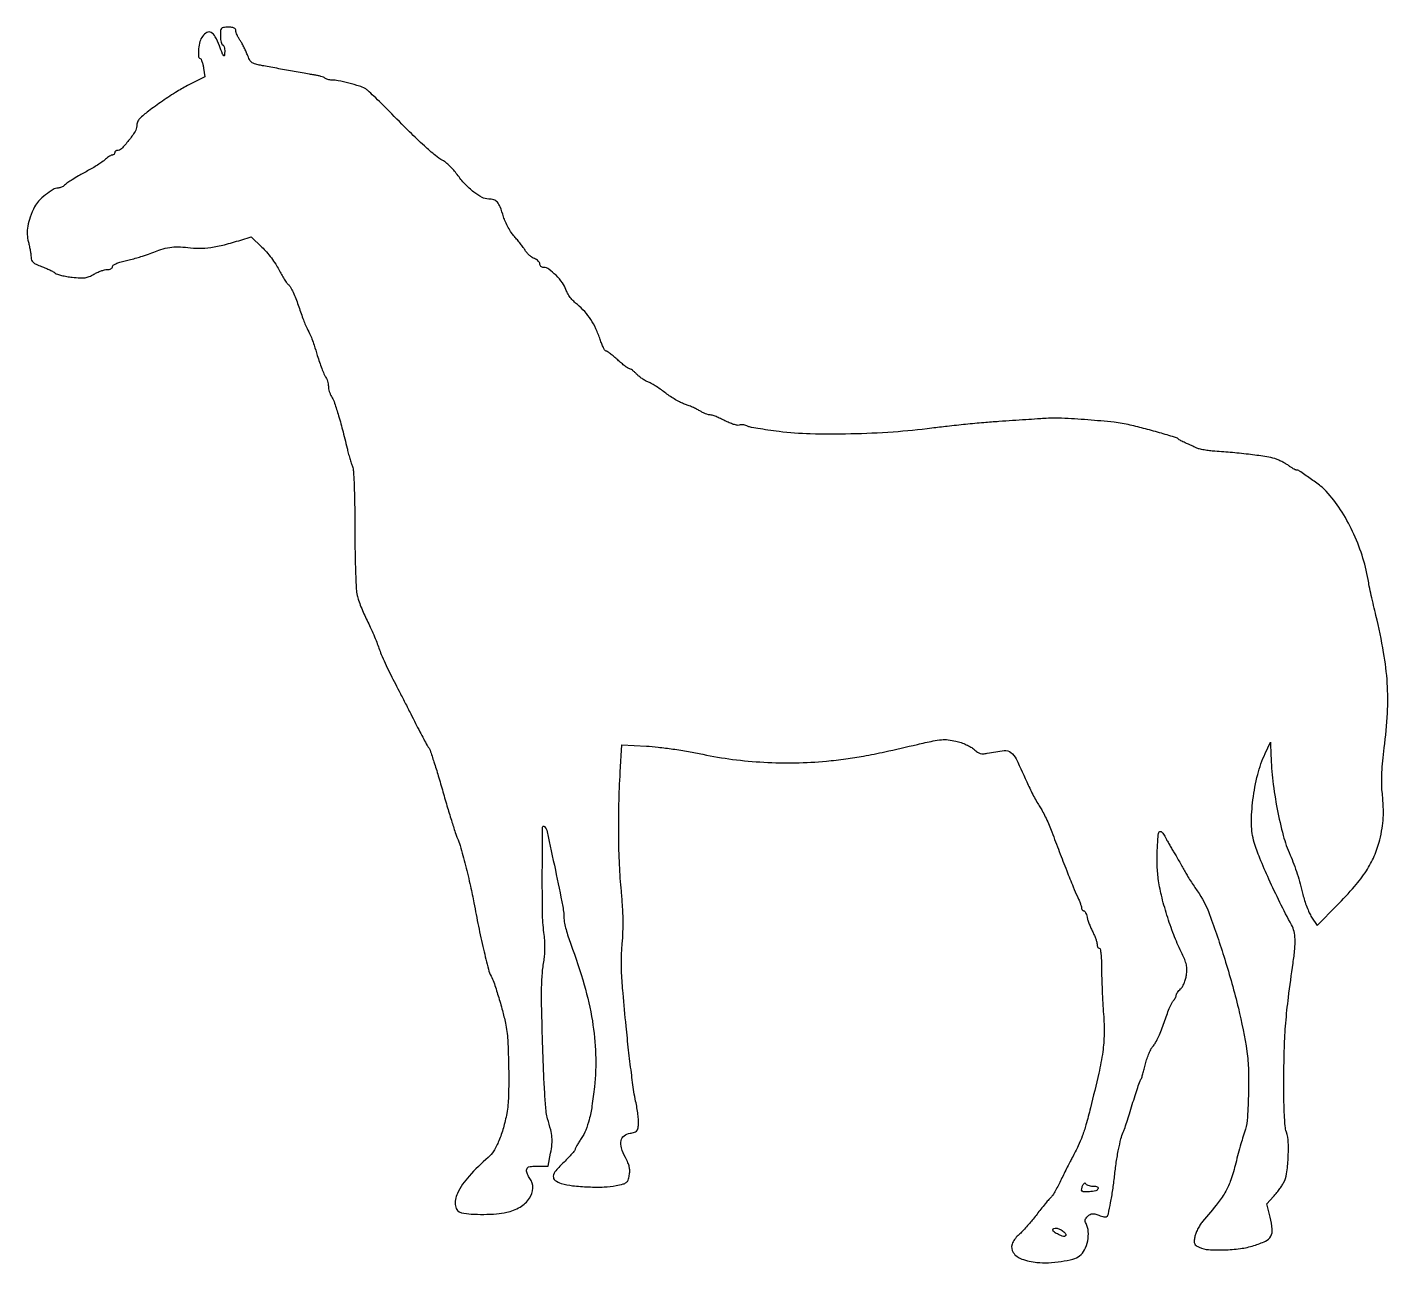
# Model space of a CAD drawing. Extents: x 0 to 618, y 0 to 561.
import ezdxf

# ---------------------------------------------------------------- set-up
doc = ezdxf.new("R2010")
doc.units = 0

msp = doc.modelspace()

# ---------------------------------------------------------------- linework, layer by layer
for points in [[(88, 557, 0.023598), (88.07239, 555.467056, 0.037669), (88.29375, 554.175, 0.04382), (88.612873, 553.251055, 0.295869), (89, 553, -0.271077), (89.380018, 552.777631, -0.058407), (89.685548, 552.045313, -0.045956), (89.883932, 550.995246, -0.029148), (89.929526, 549.75, -0.024329), (89.812666, 548.091126, -0.650809), (89.496298, 547.993979, -0.083939), (88.977938, 548.844487, -0.002855), (87.542582, 552.5, 0.030403), (85.619192, 556.702333, 0.142264), (83.781359, 558.587615, 0.260052), (81.891545, 558.600234, 0.103623), (79.855995, 556.855339, 0.097287), (78.711671, 554.555267, 0.041884), (78.082214, 551.172569, 0.03876), (78.009798, 547.993758, 0.293381), (78.847822, 546.833333, -0.196982), (79.213192, 546.483567, -0.023085), (79.631845, 545.410763, -0.024876), (80.022912, 544.030873, -0.017908), (80.326279, 542.458626), (80.956914, 538.417251), (73.67724, 534.815172, 0.024872), (68.373765, 531.854036, 0.011033), (61.672386, 527.453724, 0.010769), (55.302039, 522.861283, 0.032524), (51.25, 519.370093, 0.065035), (50.771144, 518.759045, 0.039657), (50.367188, 517.93449, 0.039145), (50.091733, 517.037733, 0.054998), (50, 516.206287, -0.14351), (49.244203, 513.627263, -0.02663), (46.328214, 509.571898, -0.024359), (43.033742, 505.855947, -0.201862), (41, 505, 0.099038), (40.618362, 504.923658, 0.097945), (40.29375, 504.70625, 0.097945), (40.076342, 504.381638, 0.099038), (40, 504, -0.103303), (39.920313, 503.618421, -0.09885), (39.693967, 503.29375, -0.096885), (39.355848, 503.076187, -0.094931), (38.958187, 503, 0.112187), (38.425145, 502.878875, 0.026611), (37.620406, 502.439152, 0.026062), (36.728061, 501.821552, 0.02313), (35.867012, 501.09073, -0.033901), (34.712777, 500.153045, -0.009107), (32.757371, 498.825996, -0.009183), (30.475589, 497.396457, -0.00938), (28.158826, 496.062102, 0.002775), (23.53104, 493.477494, 0.010529), (20.682515, 491.785639, 0.0167), (18.726939, 490.475122, 0.029542), (17.220803, 489.25, -0.047573), (16.587236, 488.771486, -0.035668), (15.811572, 488.367188, -0.036479), (15.018903, 488.090127, -0.065928), (14.338347, 488, 0.138858), (12.048399, 487.351539, 0.029755), (8.632875, 484.957252, 0.031825), (5.427764, 482.062753, 0.080512), (3.629074, 479.5, 0.02539), (1.63717, 474.795614, 0.044173), (0.542197, 470.70371, 0.051792), (0.282369, 466.981287, 0.056946), (0.813789, 463.406408, -0.011817), (1.267904, 461.53215, -0.010579), (1.65155, 459.568247, -0.010674), (1.921045, 457.790117, -0.032278), (2, 456.568357, 0.092232), (2.240964, 455.273181, 0.121648), (2.926481, 454.292346, 0.073919), (4.273536, 453.426787, 0.017542), (6.75, 452.413239, -0.01114), (8.678504, 451.65263, -0.011596), (10.545313, 450.816407, -0.011345), (12.123841, 450.020474, -0.04865), (13, 449.437717, 0.093446), (13.951427, 448.920655, 0.016891), (15.895558, 448.366498, 0.017682), (18.247718, 447.868747, 0.015199), (20.750834, 447.508902, 0.013894), (24.265346, 447.210868, 0.049513), (26.518811, 447.305867, 0.063589), (28.404585, 447.823881, 0.034502), (30.557994, 448.901716, -0.026271), (32.098858, 449.704914, -0.022884), (33.787234, 450.383629, -0.023534), (35.372954, 450.8558, -0.060661), (36.55716, 451, 0.051022), (37.506901, 451.097169, 0.074613), (38.294343, 451.387165, 0.096657), (38.815315, 451.821123, 0.172571), (39, 452.340285, -0.248263), (39.335289, 452.973935, -0.042826), (40.559528, 453.66166, -0.034737), (42.377352, 454.339218, -0.017467), (44.75, 454.951132, 0.008867), (47.24399, 455.548798, 0.006524), (49.985937, 456.295826, 0.006596), (52.561752, 457.070737, 0.014593), (54.5, 457.74462, -0.010278), (60.907644, 460.03456, -0.037921), (65.07337, 461.084366, -0.049755), (68.742807, 461.347678, -0.028199), (73.18642, 460.972745, 0.038992), (78.223401, 460.656944, 0.031562), (83.624274, 461.081425, 0.026399), (89.793776, 462.295629, 0.014497), (97.202507, 464.394809), (101.905014, 465.875751), (106.842052, 461.187876, -0.02538), (108.930369, 458.993022, -0.016462), (111.125143, 456.261438, -0.016559), (113.097115, 453.444926, -0.029953), (114.489925, 451, 0.01392), (115.659694, 448.784407, 0.01464), (116.932438, 446.675, 0.014414), (118.133014, 444.923868, 0.061458), (118.998157, 444, -0.09309), (119.843605, 442.975005, -0.015555), (121.010582, 440.694326, -0.016578), (122.224756, 437.890701, -0.014024), (123.324963, 434.853024, 0.004035), (124.372033, 431.771133, 0.00458), (125.426498, 428.834584, 0.004178), (126.365582, 426.356684, 0.025281), (126.927187, 425.103024, -0.007786), (128.477776, 421.942806, -0.018003), (129.518279, 419.512828, -0.014373), (130.509857, 416.708129, -0.003453), (131.987829, 412, 0.00833), (132.967034, 408.983978, 0.009413), (134.009226, 406.123701, 0.008749), (134.981597, 403.7292, 0.049904), (135.642727, 402.527494, -0.048802), (136.162949, 401.586814, -0.029103), (136.601301, 400.383884, -0.028933), (136.90123, 399.122311, -0.043918), (137, 398, 0.045995), (137.103915, 396.872749, 0.029457), (137.42015, 395.595691, 0.029523), (137.8822, 394.370642, 0.047865), (138.430299, 393.402975, -0.07141), (139.618731, 391.054288, -0.008287), (141.418097, 385.423123, -0.009301), (143.416127, 378.317395, -0.005961), (145.483154, 370, 0.006674), (146.061266, 367.687852, 0.005857), (146.72544, 365.288689, 0.005896), (147.375949, 363.136928, 0.017533), (147.890292, 361.6849, -0.078743), (148.38713, 359.445584, -0.00535), (148.717232, 352.911012, -0.006621), (148.945122, 344.323857, -0.003085), (149.024446, 333.1849, 0.003641), (149.108092, 323.025545, 0.004773), (149.340641, 313.748071, 0.003539), (149.664279, 305.988807, 0.044474), (150.066528, 303.085129, 0.027541), (150.69444, 300.91468, 0.010167), (151.808058, 297.929078, 0.010041), (153.158396, 294.712177, 0.011908), (154.566121, 291.732223, -0.00882), (156.039015, 288.663531, -0.006261), (157.586483, 285.173402, -0.006322), (158.980415, 281.803156, -0.013324), (159.958646, 279.147094, 0.018719), (161.029593, 276.33326, 0.006543), (162.772719, 272.368209, 0.006487), (164.806394, 268.051207, 0.007532), (166.855545, 264, -0.001584), (169.108176, 259.675033, -0.000937), (171.770484, 254.5, -0.000937), (174.408602, 249.324402, -0.00161), (176.58517, 245, 0.003594), (178.490231, 241.252143, 0.004679), (180.291012, 237.85, 0.003522), (181.844612, 235.027795, 0.042313), (182.540006, 234, -0.088974), (183.191734, 232.812485, -0.002756), (184.943936, 227.50625, -0.00532), (186.91482, 221.19731, -0.00365), (189.022284, 214, 0.002459), (191.131814, 206.731488, 0.00335), (193.109986, 200.2, 0.002217), (194.830614, 194.73879, 0.037987), (195.536406, 193, -0.048356), (196.852942, 189.553546, -0.004276), (199.247497, 180.541382, -0.00617), (201.549115, 171.087457, -0.012098), (203.105158, 163.5, 0.006562), (205.149904, 152.936702, 0.006696), (207.458444, 142.501577, 0.004439), (209.690598, 133.379773, 0.066081), (210.909101, 130.336428, -0.04815), (212.138467, 127.558059, -0.006233), (214.108372, 121.363414, -0.007887), (216.027361, 114.681068, -0.013205), (217.402361, 109, -0.039463), (218.427994, 101.285445, -0.009718), (218.860999, 88.499336, -0.009718), (218.796793, 75.706124, -0.039468), (217.993971, 67.965793, -0.023069), (216.461235, 61.371396, -0.030772), (214.434317, 55.568196, -0.03488), (212.095502, 50.932799, -0.083192), (209.610067, 48, 0.034379), (200.897204, 39.542861, 0.070724), (195.617466, 31.663348, 0.143834), (194.676387, 25.956284, 0.320033), (197.5, 22.874746, 0.037794), (201.838974, 22.289685, 0.017219), (207.563296, 22.152025, 0.017259), (213.361285, 22.412558, 0.032973), (217.972342, 23.087488, 0.080177), (224.045184, 25.451819, 0.110414), (228.310481, 29.435095, 0.141842), (229.841789, 34.08968, 0.172582), (228.468197, 38.44113, -0.038541), (227.906136, 39.317028, -0.030083), (227.431283, 40.343408, -0.030896), (227.104414, 41.358927, -0.062488), (227, 42.19113, -0.136191), (227.252475, 43.100855, -0.170041), (227.923057, 43.65714, -0.076186), (229.258183, 43.932746, -0.012873), (231.869895, 44), (236.73979, 44), (237.906477, 49.930156, 0.022689), (238.51324, 53.975337, 0.048217), (238.535873, 57.137652, 0.04142), (237.945938, 60.533719, 0.012974), (236.513914, 65.5, -0.054082), (235.935374, 68.374364, -0.005269), (235.367723, 75.452552, -0.006072), (234.8485, 84.496974, -0.003405), (234.42588, 95.5, -0.001765), (233.901687, 114.182718, -0.009223), (233.839169, 124.474037, -0.016628), (234.159391, 131.487702, -0.025019), (234.946226, 137.557754, 0.028676), (235.262988, 140.149858, 0.017135), (235.356154, 143.254842, 0.016081), (235.233092, 146.631348, 0.015195), (234.892841, 150.057754, -0.02906), (234.244295, 159.143181, -0.004188), (234.155328, 177.748314, -0.001121), (234.273354, 197.967979, -0.679772), (235.066178, 198.27428, -0.133659), (236.35253, 195.80155, -0.001703), (240.069519, 178.408673, -0.003667), (243.402937, 161.94749, -0.048154), (244, 155.762286, 0.058918), (244.176899, 154.266271, 0.009894), (244.906622, 151.469072, 0.010711), (245.904762, 148.200706, 0.009327), (247.086373, 144.822481, -0.018689), (253.16946, 126.326994, -0.029147), (256.862835, 109.97199, -0.0327), (258.359063, 94.822513, -0.035338), (257.801779, 80, -0.010016), (256.685251, 71.342411, -0.025479), (255.431811, 65.134588, -0.034783), (253.875087, 60.432591, -0.051688), (251.825891, 56.614143, 0.00912), (250.75616, 54.972757, 0.012217), (249.850464, 53.444254, 0.009439), (249.155631, 52.146597, 0.113611), (249.018197, 51.600339, -0.169093), (248.816645, 51.057041, -0.008043), (247.536595, 49.55673, -0.012439), (245.91703, 47.808824, -0.008563), (244, 45.906724, 0.024326), (240.280675, 41.976155, 0.146271), (239.14954, 39.434139, 0.274122), (239.942421, 37.594366, 0.085374), (242.75, 36.208782, 0.044274), (247.890673, 35.168747, 0.017648), (255.067252, 34.62345, 0.017709), (262.29649, 34.586359, 0.042002), (267.637608, 35.199183, 0.013603), (270.88125, 35.942925, 0.102414), (272.286609, 36.633471, 0.145428), (273.06828, 37.725773, 0.03673), (273.633656, 39.860757, 0.042367), (273.834644, 41.848677, 0.056842), (273.658522, 43.649665, 0.048302), (273.047087, 45.574519, 0.021448), (271.894425, 47.979153, -0.046495), (270.079149, 52.30935, -0.123999), (269.888741, 55.628856, -0.184329), (271.261592, 57.848033, -0.128202), (274.007564, 59, 0.02896), (275.998023, 59.403703, 0.13819), (276.987591, 59.987036, 0.138619), (277.525419, 61.000176, 0.029207), (277.836146, 63, 0.041883), (277.857942, 64.81142, 0.01295), (277.591992, 67.528125, 0.012852), (277.135802, 70.563267, 0.01379), (276.532948, 73.5, -0.022667), (275.745525, 77.714197, -0.003243), (274.581731, 86.419012, -0.003681), (273.346861, 96.741859, -0.003134), (272.192564, 107.649829, -0.002543), (270.784164, 122.57667, -0.010407), (270.164301, 131.654546, -0.0164), (270.065495, 138.436492, -0.018313), (270.423892, 144.963952, 0.013546), (270.776449, 150.432241, 0.013311), (270.835283, 155.94364, 0.012077), (270.595552, 161.919087, 0.007855), (270.043684, 168.806161, -0.012613), (269.200528, 180.755311, -0.008969), (268.834212, 194.178254, -0.008538), (268.94426, 208.414836, -0.008202), (269.538713, 222.831614), (270.256972, 235.284553), (281.378486, 234.681693, -0.014709), (286.739205, 234.232654, -0.007409), (293.471607, 233.367518, -0.007266), (300.539408, 232.247561, -0.009343), (307, 231.002578, 0.020189), (320.569033, 228.691761, 0.018222), (334.752707, 227.385036, 0.018112), (349.086702, 227.109663, 0.019277), (363.106635, 227.889419, 0.009338), (371.965589, 228.892825, 0.012419), (379.971376, 230.154385, 0.009081), (389.604417, 232.100009, 0.00261), (404.43992, 235.459181, -0.005134), (411.602332, 237.042988, -0.030547), (415.390191, 237.601071, -0.049406), (418.379466, 237.560638, -0.028271), (421.93992, 236.953915, -0.027), (424.279549, 236.282923, -0.023098), (426.661427, 235.333026, -0.023832), (428.759802, 234.258353, -0.055466), (430.183391, 233.216486, 0.032303), (431.708793, 231.987932, 0.080966), (432.990524, 231.365844, 0.084766), (434.367109, 231.198245, 0.03791), (436.183391, 231.42418, -0.019755), (443.859787, 232.663295, -0.19753), (446.931298, 231.814868, -0.117406), (449.285991, 228.88816, -0.005215), (454.786269, 217, 0.009457), (456.094197, 214.234866, 0.007529), (457.606143, 211.300606, 0.007622), (459.089673, 208.623912, 0.018936), (460.277797, 206.725466, -0.027681), (461.447812, 204.781188, -0.010373), (462.876847, 201.93722, -0.01024), (464.308674, 198.768522, -0.01224), (465.52216, 195.725466, 0.00251), (468.885161, 186.790607, 0.002736), (472.243819, 178.143619, 0.002687), (475.209358, 170.747441, 0.011511), (477.101608, 166.390469, -0.00968), (477.828489, 164.733432, -0.011765), (478.442347, 163.1531, -0.01039), (478.897187, 161.808507, -0.076501), (479, 161.140469, 0.079245), (479.069481, 160.704824, 0.090943), (479.27041, 160.335013, 0.100771), (479.569461, 160.087774, 0.12311), (479.920545, 160, -0.226485), (480.3176, 159.810421, -0.04684), (480.757933, 159.147441, -0.040687), (481.1672, 158.20922, -0.028458), (481.478547, 157.097673, 0.026224), (481.858567, 155.717258, 0.011465), (482.499214, 153.928977, 0.011309), (483.26771, 152.057006, 0.014829), (484.058003, 150.386231, -0.017023), (484.801357, 148.796686, -0.017366), (485.429538, 147.170655, -0.017411), (485.875668, 145.723917, -0.066171), (486, 144.788558, 0.053953), (486.074049, 144.104318, 0.073685), (486.29375, 143.525389, 0.093385), (486.618423, 143.136811, 0.173852), (487, 143, -0.365773), (487.42232, 142.643335, -0.01358), (487.737491, 140.423072, -0.01793), (487.967445, 137.480825, -0.008976), (488.057712, 133.75, 0.006268), (488.13962, 129.387717, 0.00308), (488.347622, 123.839062, 0.003055), (488.634426, 118.077744, 0.004443), (488.963598, 113, -0.022157), (489.22736, 104.0045, -0.031011), (488.608949, 95.988813, -0.021638), (486.807335, 86.214205, -0.005438), (483.012536, 70.462891, -0.006508), (480.976085, 62.817055, -0.019494), (479.314724, 57.671437, -0.02343), (477.437398, 53.208001, -0.013402), (474.78016, 48, 0.006388), (473.837937, 46.215581, 0.002216), (472.523374, 43.61875, 0.002201), (471.100477, 40.745192, 0.00256), (469.773535, 38, -0.009201), (468.469975, 35.392161, -0.010298), (467.117514, 32.931342, -0.009671), (465.884787, 30.886316, -0.052752), (465.086291, 29.872655, 0.012052), (463.785142, 28.471819, 0.009378), (462.436774, 26.889249, 0.005058), (460.537957, 24.525666, 0.000876), (457, 20.013075, -0.011775), (455.418981, 18.084605, -0.008331), (453.558157, 15.992377, -0.008415), (451.712219, 14.051836, -0.017555), (450.197981, 12.617111, 0.126482), (447.468044, 8.590865, 0.242728), (447.968527, 4.822564, 0.159024), (451.863939, 1.879018, 0.057254), (458.731647, 0.362625, 0.037755), (463.923045, 0.22005, 0.026083), (469.774299, 0.808148, 0.025125), (475.064795, 1.894728, 0.095879), (478.092396, 3.334808, 0.117552), (480.367276, 6.026804, 0.06734), (481.765095, 10.066725, 0.066587), (482.049555, 14.393318, 0.106417), (481.032178, 17.939875, -0.06426), (480.6733, 18.88456, -0.117473), (480.672616, 19.704379, -0.105567), (481.048189, 20.495163, -0.045401), (481.843592, 21.358452, -0.051634), (482.911784, 22.1412, -0.111461), (483.877983, 22.447727, -0.087806), (485.029603, 22.343845, -0.023954), (486.773248, 21.779487, 0.019195), (488.019143, 21.363099, 0.027284), (489.155982, 21.097398, 0.026152), (490.076457, 20.983838, 0.217291), (490.460687, 21.127354, 0.143809), (491.163438, 22.414528, 0.006507), (492.179645, 27.400304, 0.010869), (493.159407, 33.236804, 0.008954), (493.957055, 39.5, -0.009694), (494.774045, 45.840185, -0.012376), (495.784087, 51.644478, -0.013138), (496.879636, 56.468476, -0.044899), (497.949703, 59.5, 0.025879), (498.462209, 60.793206, 0.002503), (499.525883, 63.996875, 0.003175), (500.751303, 67.832828, 0.002504), (502.030559, 72, -0.003509), (503.296817, 76.095468, -0.005016), (504.482057, 79.709375, -0.00283), (505.528501, 82.738696, -0.073854), (505.930382, 83.5, 0.076995), (506.285782, 84.183563, 0.007694), (506.850185, 85.943196, 0.009529), (507.453974, 88.075505, 0.007436), (508.030983, 90.413008, -0.023471), (508.716615, 92.851696, -0.021495), (509.645347, 95.289529, -0.022055), (510.66398, 97.392465, -0.063141), (511.607556, 98.710555, 0.063699), (512.631348, 100.144067, 0.014705), (513.961036, 102.804106, 0.014956), (515.320705, 105.98247, 0.014119), (516.516119, 109.297547, -0.008806), (517.651398, 112.55387, -0.010773), (518.83112, 115.554284, -0.009375), (519.919017, 118.024054, -0.072421), (520.607383, 119.078741, 0.028714), (521.140357, 119.757827, 0.028878), (521.590919, 120.492256, 0.030159), (521.906353, 121.176004, 0.093253), (522, 121.673753, -0.122714), (522.126337, 122.180763, -0.030919), (522.574574, 122.911478, -0.029678), (523.20732, 123.70787, -0.026133), (523.955997, 124.460178, 0.078335), (524.75568, 125.451338, 0.031073), (525.535059, 127.022806, 0.029772), (526.181721, 128.858165, 0.032606), (526.582675, 130.70275, 0.03373), (526.796021, 133.317441, 0.058274), (526.573173, 135.485284, 0.045913), (525.807077, 137.87184, 0.013849), (524.217316, 141.337585, -0.02292), (520.855513, 149.031661, -0.015736), (517.727107, 158.028785, -0.015876), (515.230957, 166.998569, -0.02783), (513.821377, 174.571731, -0.026026), (513.324182, 181.072269, -0.018773), (513.42053, 188.345568, -0.009874), (513.89584, 195.072943, -0.388011), (514.910614, 196, -0.202154), (515.282928, 195.843057, -0.02748), (515.85147, 195.192188, -0.028056), (516.46872, 194.303261, -0.020258), (517.058332, 193.25, 0.008107), (517.757691, 191.926224, 0.003458), (518.734212, 190.177006, 0.00342), (519.801488, 188.325524, 0.004488), (520.802703, 186.650445, -0.003932), (521.885535, 184.843384, -0.002026), (523.213786, 182.565628, -0.002014), (524.561284, 180.211354, -0.003046), (525.713341, 178.150445, 0.009062), (526.923984, 176.044624, 0.005178), (528.457844, 173.544193, 0.00517), (530.053496, 171.059892, 0.008549), (531.45784, 169, -0.065321), (537.115387, 158.264692, -0.013553), (543.99061, 138.02468, -0.014966), (550.168992, 115.737251, -0.023036), (554.034656, 96.106317, -0.03125), (554.769644, 87.569563, -0.012977), (554.740155, 75.988807, -0.01068), (554.182369, 64.810337, -0.074864), (552.991169, 59.5, 0.020284), (552.378136, 57.707624, 0.003142), (551.331181, 54.103434, 0.003499), (550.152129, 49.833593, 0.003037), (548.974671, 45.341478, -0.017866), (546.747345, 37.767234, -0.048826), (544.47736, 32.674626, -0.03848), (540.971073, 27.480734, -0.007909), (533.957707, 18.923088, 0.032868), (532.757352, 17.299561, 0.024917), (531.654375, 15.378135, 0.025443), (530.798018, 13.462645, 0.052213), (530.367638, 11.878063, 0.025705), (530.151494, 9.911614, 0.119864), (530.354736, 8.797952, 0.141168), (531.027182, 7.99892, 0.040824), (532.449474, 7.204975, 0.091044), (536.664658, 6.146881, 0.023969), (543.649135, 6.032175, 0.025128), (551.086075, 6.641512, 0.041919), (557.217983, 7.985609, 0.034855), (562.483483, 10.023393, 0.15341), (564.905485, 12.249973, 0.157454), (565.584567, 15.426318, 0.037286), (564.622313, 20.829029), (563.057014, 26.938986), (566.099902, 30.219493, 0.0161), (567.382361, 31.694625, 0.0116), (568.720252, 33.417601, 0.011736), (569.917264, 35.117285, 0.024753), (570.74725, 36.5, 0.087532), (572.090431, 40.601256, 0.021941), (572.781955, 47.634859, 0.022708), (572.844305, 54.785297, 0.070639), (571.994332, 59.517174, -0.057982), (571.429264, 62.263236, -0.010204), (571.077556, 67.528403, -0.008906), (570.872736, 74.718167, -0.003745), (570.841987, 84.392265, -0.006937), (571.086423, 97.832111, -0.012141), (571.713181, 108.944584, -0.011114), (572.922219, 120.658431, -0.00481), (575.027378, 136.192629, 0.012633), (575.784526, 142.522381, 0.033061), (575.911232, 147.097342, 0.046106), (575.450652, 150.605103, 0.068563), (574.36228, 153.5, -0.009037), (569.043282, 163.755586, -0.008844), (564.058469, 174.27048, -0.009199), (559.932687, 183.851874, -0.023246), (557.390238, 191, -0.072764), (556.138005, 199.287122, -0.032034), (556.797236, 210.382278, -0.031713), (558.959377, 221.822052, -0.047995), (562.394065, 231.345985), (564.833303, 236.5), (564.993617, 230.5, 0.023298), (565.852164, 218.808088, 0.017336), (567.844611, 206.019339, 0.017593), (570.565696, 194.097859, 0.038588), (573.655608, 185.27102, -0.012784), (575.368348, 181.084068, -0.011928), (576.907348, 176.717768, -0.011542), (578.283084, 172.140003, -0.010243), (579.505886, 167.318385, 0.019818), (580.246328, 164.616912, 0.015003), (581.263397, 161.715453, 0.015234), (582.384739, 159.045549, 0.033765), (583.434212, 157.104215), (585.89935, 153.199183), (594.909168, 162.349592, 0.014908), (602.957182, 171.025982, 0.034832), (608.30194, 178.080159, 0.04342), (611.877655, 184.752231, 0.040389), (614.350111, 192.103379, 0.018701), (615.464695, 197.428752, 0.029311), (615.979636, 202.077695, 0.025709), (615.981176, 207.170419, 0.010827), (615.483393, 214, -0.020932), (615.269927, 218.058227, -0.014047), (615.35075, 222.703449, -0.012429), (615.720481, 227.950705, -0.008697), (616.386604, 233.841743, 0.018755), (617.851049, 249.631242, 0.029285), (617.802238, 263.281167, 0.028103), (616.144124, 277.229603, 0.015618), (612.644213, 294, -0.002897), (611.597837, 298.445294, -0.002511), (610.550823, 303.119442, -0.002527), (609.64514, 307.362661, -0.007393), (609.078824, 310.30023, 0.034205), (606.324049, 321.36316, 0.032515), (602.05056, 332.142723, 0.033283), (596.543062, 342.012319, 0.041007), (590.10278, 350.353605, 0.044073), (587.528101, 352.71989, 0.010572), (582.848073, 356.161028, 0.005934), (577.934361, 359.529919, 0.148358), (576.384953, 360, -0.126016), (576.029744, 360.090969, -0.008702), (575.123662, 360.608344, -0.011954), (574.056386, 361.277676, -0.008683), (572.900346, 362.07096, 0.023479), (571.551263, 362.939159, 0.014529), (569.892787, 363.83621, 0.014565), (568.199418, 364.628531, 0.025299), (566.745976, 365.172165, 0.039944), (563.08495, 366.019684, 0.006302), (555.759236, 367.015017, 0.007301), (547.476978, 367.911616, 0.008407), (539.552637, 368.518375, -0.015492), (537.088445, 368.742213, -0.01476), (534.602475, 369.120697, -0.014882), (532.42769, 369.585072, -0.049641), (531.052637, 370.070442, 0.001473), (529.894172, 370.609588, 0.000884), (528.515462, 371.243346, 0.000885), (527.141625, 371.868987, 0.001543), (526, 372.382202, -0.010288), (525.00618, 372.850033, -0.012175), (524.0875, 373.334032, -0.011064), (523.334933, 373.776355, -0.072342), (523, 374.057278, 0.138987), (522.018998, 374.680755, 0.001956), (515.235925, 376.675649, 0.005892), (508.01618, 378.676412, 0.006547), (501, 380.434069, 0.031213), (493.724346, 381.682721, 0.008014), (481.837653, 382.77379, 0.008208), (469.853647, 383.48274, 0.027605), (462, 383.384386, -0.000213), (458.952084, 383.178977, -0.000047), (453.709375, 382.828393, -0.000049), (447.646099, 382.424098, -0.000047), (441.5, 382.015459, 0.005178), (434.637443, 381.488395, 0.00295), (426.353125, 380.716488, 0.002946), (418.021859, 379.841003, 0.004871), (411, 378.991939, -0.015405), (393.503765, 377.249419, -0.011553), (374.163759, 376.371676, -0.011729), (355.819545, 376.393822, -0.024789), (341.6386, 377.448441, -0.005286), (336.579899, 378.13231, -0.007139), (332.02174, 378.864263, -0.005034), (328.230871, 379.568066, -0.074578), (326.961042, 380.020849, 0.053786), (326.150245, 380.348392, 0.041967), (325.217184, 380.530331, 0.043195), (324.308237, 380.550653, 0.075751), (323.574852, 380.39035, -0.14134), (322.666809, 380.312441, -0.025368), (321.001965, 380.730381, -0.025604), (319.044107, 381.440346, -0.020682), (317.020815, 382.393936, 0.012404), (314.991643, 383.391667, 0.014471), (313.016066, 384.234469, 0.013502), (311.315914, 384.849863, 0.080245), (310.38644, 385, -0.072748), (309.545126, 385.123059, -0.021212), (308.304942, 385.551874, -0.020833), (306.932905, 386.159621, -0.020914), (305.618034, 386.878721, 0.01948), (304.152993, 387.685414, 0.010826), (302.310168, 388.559108, 0.010785), (300.403748, 389.364003, 0.01712), (298.735728, 389.960984, -0.037903), (296.960557, 390.680786, -0.015875), (294.686091, 391.90198, -0.0156), (292.324655, 393.368325, -0.019549), (290.235728, 394.878552, 0.013464), (288.191527, 396.39465, 0.011592), (285.965448, 397.878792, 0.011743), (283.882348, 399.131323, 0.032742), (282.348777, 399.876695, -0.03278), (280.976709, 400.543697, -0.020268), (279.455505, 401.494358, -0.020301), (278.022912, 402.560282, -0.034095), (276.924463, 403.580406, 0.019504), (275.983518, 404.506795, 0.024181), (275.03596, 405.289244, 0.023613), (274.196309, 405.857142, 0.137726), (273.687517, 406, -0.152021), (273.113518, 406.178649, -0.010687), (271.732069, 407.175, -0.014344), (270.116664, 408.467733, -0.010283), (268.384174, 410, 0.010052), (266.653262, 411.532296, 0.014077), (265.042705, 412.825, 0.010345), (263.665719, 413.823736, 0.152879), (263.10271, 414, -0.261122), (262.648435, 414.254603, -0.01937), (261.927563, 415.542188, -0.022948), (261.158403, 417.238237, -0.015143), (260.424987, 419.25, 0.027704), (258.490986, 424.167637, 0.037455), (256.180643, 428.347223, 0.039811), (253.401449, 431.932468, 0.038732), (250.065288, 435.067775, -0.03227), (248.38974, 436.6022, -0.028842), (246.857207, 438.395514, -0.03008), (245.628433, 440.233355, -0.05341), (244.882364, 441.892957, 0.07968), (243.285863, 444.99901, 0.038746), (240.366054, 448.387358, 0.037223), (237.146838, 451.141357, 0.153559), (234.75, 451.958373, -0.085379), (234.08171, 452.089761, -0.091659), (233.514062, 452.435668, -0.097775), (233.134132, 452.939845, -0.113192), (233, 453.524751, 0.134273), (232.821736, 454.176595, 0.062566), (232.280988, 454.874974, 0.055375), (231.488537, 455.510995, 0.050635), (230.552299, 455.980116, -0.05979), (229.489562, 456.53712, -0.031493), (228.315216, 457.458286, -0.030824), (227.215944, 458.567175, -0.041256), (226.373893, 459.705365, 0.018841), (225.487754, 461.022662, 0.008194), (224.217154, 462.707201, 0.008095), (222.806795, 464.455533, 0.010675), (221.462151, 466, -0.03918), (220.117984, 467.734185, -0.020261), (218.705625, 470.0875, -0.020014), (217.441871, 472.638262, -0.02857), (216.545223, 475, 0.014873), (214.997063, 479.440544, 0.083673), (213.726546, 481.598247, 0.143288), (212.154381, 482.644165, 0.075744), (209.818917, 483, -0.12129), (206.766651, 483.751477, -0.044749), (203.013883, 486.168773, -0.039662), (199.093565, 489.75531, -0.031901), (195.469458, 494.175397, 0.023906), (193.934625, 496.109557, 0.020296), (192.139485, 498.001394, 0.020784), (190.360926, 499.591362, 0.052714), (188.915509, 500.543692, -0.054302), (185.653364, 502.707841, -0.012125), (180.615205, 507.113227, -0.00959), (173.871054, 513.547925, -0.003581), (164.643392, 522.828622, 0.00428), (161.008459, 526.474243, 0.005756), (157.650915, 529.709134, 0.00404), (154.789965, 532.35948, 0.05988), (153.678872, 533.151873, 0.05158), (151.070374, 534.244972, 0.010768), (146.287673, 535.580056, 0.010745), (141.452773, 536.708002, 0.051973), (138.65121, 537, -0.035483), (137.719641, 537.066193, -0.032886), (136.78223, 537.263662, -0.034538), (135.97175, 537.552564, -0.086607), (135.45, 537.897574, 0.098752), (134.840638, 538.279754, 0.01918), (133.604062, 538.69634, 0.019707), (132.101032, 539.075618, 0.017097), (130.5, 539.356353, -0.006082), (128.403913, 539.676479, -0.001763), (125.178125, 540.221054, -0.001772), (121.547642, 540.860375, -0.001891), (118, 541.51194, 0.000281), (114.462312, 542.173463, 0.000267), (110.861718, 542.842669, 0.000264), (107.676477, 543.431179, 0.000941), (105.635634, 543.803161, -0.033615), (103.488816, 544.341309, -0.100768), (102.178148, 545.080776, -0.0945), (101.214226, 546.302913, -0.027418), (100.221027, 548.5, 0.014633), (99.493498, 550.225571, 0.010597), (98.587022, 552.104721, 0.01072), (97.649165, 553.854215, 0.022865), (96.835392, 555.15437, -0.025064), (96.132909, 556.287766, -0.024273), (95.539147, 557.497736, -0.025025), (95.122887, 558.611641, -0.077049), (95, 559.40437, 0.145197), (94.783184, 560.135259, 0.142527), (94.201627, 560.636026, 0.082418), (93.154853, 560.918171, 0.024709), (91.5, 561, 0.022778), (89.324962, 560.900863, 0.192545), (88.46875, 560.464286, 0.165362), (88.079836, 559.521028, 0.01583)], [(484.051949, 35, -0.027809), (485.335956, 34.928531, -0.099507), (486.115059, 34.679335, -0.197032), (486.453078, 34.255983, -0.164232), (486.429397, 33.676609, -0.256753), (485.427348, 32.829609, -0.032697), (482.527172, 32.439468, -0.033355), (479.693247, 32.434746, -0.394023), (479.002943, 33.168213, -0.073906), (479.188168, 34.453384, -0.059152), (479.744833, 35.738206, -0.122593), (480.342031, 36.352876, -0.484564), (480.766854, 36.199438, 0.169805), (481.123055, 35.738723, 0.056602), (481.896773, 35.352335, 0.048649), (482.918266, 35.088397, 0.038928)], [(470.557298, 14.581761, -0.042011), (471.245448, 13.983853, -0.067516), (471.706817, 13.359837, -0.095952), (471.88365, 12.808761, -0.230083), (471.746921, 12.413588, -0.277021), (470.713596, 12.155332, -0.037893), (468.552977, 12.996658, -0.038128), (466.530764, 14.163367, -0.247708), (466, 15.16898, -0.302127), (466.423035, 15.805169, -0.132089), (467.474709, 15.947491, -0.07689), (468.982689, 15.511211, -0.049107)]]:
    msp.add_lwpolyline(points, format="xyb", close=True)

doc.saveas('drawing.dxf')
